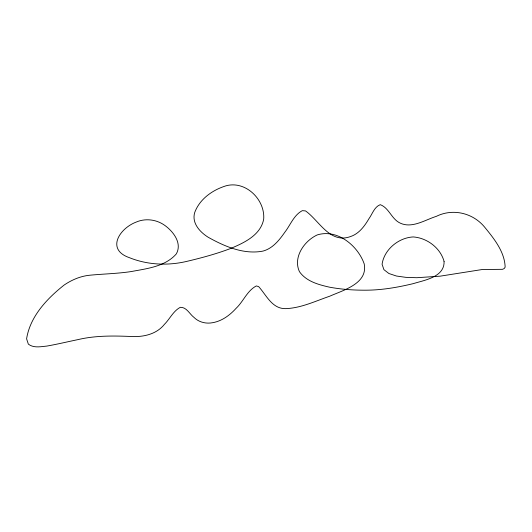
<?xml version="1.0" encoding="UTF-8"?>
<svg xmlns="http://www.w3.org/2000/svg" width="532" height="532" viewBox="0 0 532 532"><rect width="100%" height="100%" fill="white"/><g stroke="black" fill="none" stroke-linecap="round" stroke-linejoin="round"><path stroke-width="0.8" d="M444.08 261.438C444.639 276.999 424.809 280.078 413.298 283.623C398.062 287.293 382.508 290.026 366.801 290.186C354.319 290.306 341.81 289.448 329.527 287.18C318.508 284.68 306.306 281.435 299.45 271.679C292.813 257.342 304.191 240.936 317.218 234.938C337.202 228.654 357.87 245.644 364.207 263.905C368.137 283.583 343.333 290.139 329.7 296.218C315.376 301.125 301.218 308.001 285.85 308.64C272.125 309.045 266.466 295.194 258.658 286.622L256.351 285.93C247.214 290.585 243.39 301.504 236.062 308.367C229.811 315.25 221.877 321.155 212.507 322.718C205.871 323.995 198.729 322.179 193.907 317.331C189.538 314 186.539 307.004 180.308 307.316C173.252 311.014 169.861 318.934 164.361 324.414C156.754 333.976 144.112 337.009 132.388 336.543C114.207 335.759 95.846 335.379 77.991 339.609C67.597 341.75 57.276 344.257 46.809 346.079C40.678 346.671 33.616 348.261 28.342 344.118L26.6 338.831C30.085 316.46 47.042 298.552 64.192 285.012C72.026 279.712 80.884 275.982 90.36 275.164C103.94 273.887 117.612 273.621 131.125 271.573C146.879 268.6 165.186 266.678 176.358 253.857C182.257 243.171 173.452 231.753 165.033 225.561C156.76 219.51 145.595 217.967 136.139 222.103C119.487 228.394 105.748 249.594 129.509 257.714C147.79 265.062 168.318 265.867 187.39 261.239C202.02 257.774 216.577 253.817 230.655 248.484C244.201 242.778 260.693 235.157 263.692 219.131C265.269 198.689 243.836 178.719 223.473 186.666C211.098 191.028 199.447 199.786 194.752 212.401C191.434 222.955 199.886 232.045 208.152 237.232C224.511 246.402 243.862 254.795 262.988 251.091C272.63 248.497 279.207 240.258 284.687 232.424C290.386 225.149 293.764 215.114 302.316 210.652L305.534 210.918C319.393 220.753 329.953 244.195 350.648 236.514C359.107 233.668 364.573 226.1 368.922 218.738C372.387 213.977 374.309 206.908 380.247 204.674C388.54 207.626 391.279 217.974 398.814 222.389C411.063 229.392 424.549 220.068 436.346 216.344C452.938 208.112 473.001 212.946 484.679 227.191C494.002 238.602 504.702 251.829 505.147 267.15L504.176 268.56L502.521 269.312L482.198 269.525L440.137 276.168L416.756 277.711L405.909 277.358L396.42 276.022L388.892 273.508L383.911 269.644L382.076 264.251C384.184 249.521 398.581 237.678 413.224 236.94C427.03 237.877 440.416 247.925 444.08 261.438"/></g></svg>
